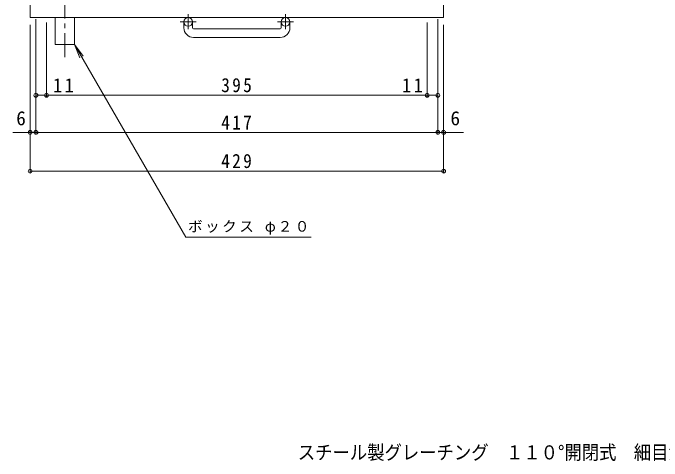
# Model space of a CAD drawing. Units: millimetres, scale not verified. Extents: x -914 to 882, y -688 to 651.
# Drawn here: x -719 to -45, y -663 to -198 of the extents above; entities that cross this region are included whole.
import ezdxf
from ezdxf.enums import TextEntityAlignment as Align

# ---------------------------------------------------------------- set-up
doc = ezdxf.new("R2010")
doc.units = ezdxf.units.MM
doc.header["$LTSCALE"] = 5
doc.header["$PDMODE"] = 32
doc.header["$PDSIZE"] = 4
doc.linetypes.add('CHAIN1', pattern=[8, 5, -1, 1, -1])
for name, color, linetype, lineweight in [('1-1_1-1ﾚｲﾔ', 2, 'Continuous', 9), ('1-4_1-4ﾚｲﾔ', 7, 'Continuous', 9), ('1-5_1-5ﾚｲﾔ', 7, 'Continuous', 9), ('1-9', 4, 'Continuous', 9)]:
    doc.layers.add(name, color=color, linetype=linetype, lineweight=lineweight)
doc.layers.add('F-5_F-5ﾚｲﾔ', color=2, linetype='Continuous')
doc.styles.add('ＭＳ ゴシック', font='')
doc.styles.get('ＭＳ ゴシック').set_extended_font_data('MS Gothic')

msp = doc.modelspace()

# ---------------------------------------------------------------- linework, layer by layer
at = {"layer": '1-1_1-1ﾚｲﾔ'}
for p, q in [((-701.011, -202.56), (-701.011, 417.441)), ((-272.011, -202.56), (-272.011, 417.441)), ((-272.011, -202.56), (-701.011, -202.56)), ((-541.511, -213.161), (-541.511, -207.06)), ((-532.512, -213.161), (-532.512, -207.06)), ((-440.511, -213.161), (-440.511, -207.06)), ((-431.511, -213.161), (-431.511, -207.06)), ((-531.511, -214.16), (-441.511, -214.16)), ((-441.511, -223.16), (-531.511, -223.16))]:
    msp.add_line(p, q, dxfattribs=at)
at = {"layer": '1-1_1-1ﾚｲﾔ', "linetype": 'CHAIN1'}
for p, q in [((-537.011, -198.953), (-537.011, -214.55)), ((-436.011, -198.953), (-436.011, -214.55)), ((-528.849, -207.06), (-545.255, -207.06)), ((-427.848, -207.06), (-444.255, -207.06))]:
    msp.add_line(p, q, dxfattribs=at)
at = {"layer": '1-1_1-1ﾚｲﾔ'}
for centre in [(-537.011, -207.06), (-436.012, -207.06)]:
    msp.add_circle(centre, 4.5, dxfattribs=at)
for centre, radius, start, end in [((-531.511, -213.161), 10, 180, 270), ((-531.511, -213.161), 1, 180, 270), ((-441.511, -213.161), 10, 270, 0), ((-441.511, -213.161), 1, 270, 0)]:
    msp.add_arc(centre, radius, start, end, dxfattribs=at)
at = {"layer": '1-4_1-4ﾚｲﾔ'}
for p, q in [((-695.011, -204.059), (-695.011, -323.2)), ((-684.011, -207.56), (-684.011, -284.96)), ((-289.011, -284.66), (-289.011, -207.56)), ((-278.012, -204.059), (-278.012, -323.2)), ((-701.011, -210.06), (-701.011, -363.696)), ((-272.011, -210.06), (-272.011, -363.696)), ((-694.744, -283.16), (-684.011, -283.16)), ((-718.803, -321.7), (-251.522, -321.7)), ((-701.011, -361.896), (-272.011, -361.896))]:
    msp.add_line(p, q, dxfattribs=at)
msp.add_lwpolyline([(-684.011, -283.16), (-289.011, -283.16), (-278.012, -283.16)], dxfattribs=at)
for p in [(-695.011, -283.16), (-684.011, -283.16), (-289.011, -283.16), (-278.012, -283.16), (-701.011, -321.7), (-695.011, -321.7), (-278.012, -321.7), (-272.011, -321.7), (-701.011, -361.896), (-272.011, -361.896)]:
    msp.add_point(p, dxfattribs=at)
at = {"layer": '1-5_1-5ﾚｲﾔ'}
for q in [(-645.88, -242.46), (-649.271, -244.418)]:
    msp.add_line((-655.011, -230.56), q, dxfattribs=at)
msp.add_lwpolyline([(-655.011, -230.56), (-539.595, -430.588), (-409.398, -430.588)], dxfattribs=at)
at = {"layer": '1-9', "linetype": 'CHAIN1'}
msp.add_line((-665.011, -243.587), (-665.011, -169.663), dxfattribs=at)
at = {"layer": '1-9'}
for p, q in [((-675.011, -202.56), (-675.011, -230.56)), ((-655.011, -202.56), (-655.011, -230.56)), ((-655.011, -230.56), (-675.011, -230.56))]:
    msp.add_line(p, q, dxfattribs=at)

# ---------------------------------------------------------------- texts
at = {"layer": '1-4_1-4ﾚｲﾔ', "color": 2, "style": 'ＭＳ ゴシック'}
for p in [(-715.428, -318.7), (-264.896, -318.7)]:
    msp.add_text('6', height=14.66, dxfattribs=at).set_placement(p, align=Align.BOTTOM_LEFT)
at = {"layer": '1-4_1-4ﾚｲﾔ', "color": 2, "char_height": 14.66, "attachment_point": 7, "style": 'ＭＳ ゴシック'}
for s, insert in [('\\T1.27;\\W0.95;11', (-677.288, -280.16)), ('\\T1.27;\\W0.9;395', (-502.761, -280.16)), ('\\T1.27;\\W0.95;11', (-315.093, -280.16)), ('\\T1.27;\\W0.9;417', (-502.761, -318.7)), ('\\T1.27;\\W0.9;429', (-502.761, -358.896))]:
    msp.add_mtext(s, dxfattribs=dict(at, insert=insert))
at = {"layer": '1-5_1-5ﾚｲﾔ', "insert": (-537.119, -427.712), "char_height": 11, "attachment_point": 7, "style": 'ＭＳ ゴシック'}
msp.add_mtext('\\T1.18;ボックス\\~φ２０', dxfattribs=at)
at = {"layer": 'F-5_F-5ﾚｲﾔ', "style": 'ＭＳ ゴシック', "width": 0.9}
msp.add_text('スチール製グレーチング\u3000１１０°開閉式\u3000細目滑り止め模様付', height=14.66, dxfattribs=at).set_placement((-423.256, -665.515), align=Align.BOTTOM_LEFT)

doc.saveas('drawing.dxf')
